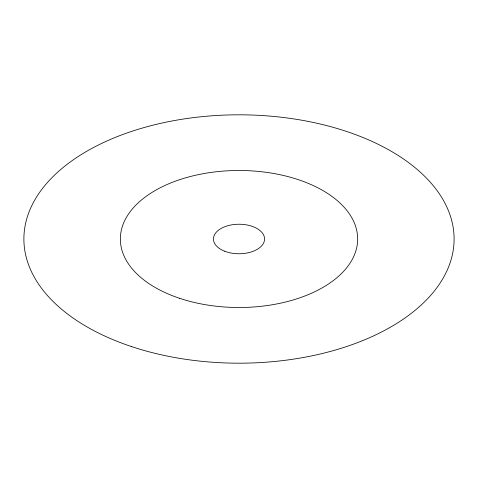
<?xml version="1.0" encoding="UTF-8"?>
<svg xmlns="http://www.w3.org/2000/svg" width="478" height="478" viewBox="0 0 478 478"><rect width="100%" height="100%" fill="white"/><g stroke="black" fill="none" stroke-linecap="round" stroke-linejoin="round"><path stroke-width="0.72" d="M224.666 251.225A25.573 14.764 0 0 0 264.507 240.052A25.573 14.764 0 0 0 227.827 225.718A25.573 14.764 0 0 0 224.666 251.225M179.668 298.326A118.658 68.509 0 0 0 357.658 239A118.658 68.509 0 0 0 179.668 179.674A118.658 68.509 0 0 0 179.668 298.326M131.45 346.55A215.1 124.184 0 0 0 454.1 239A215.1 124.184 0 0 0 131.45 131.45A215.1 124.184 0 0 0 131.45 346.55"/></g></svg>
